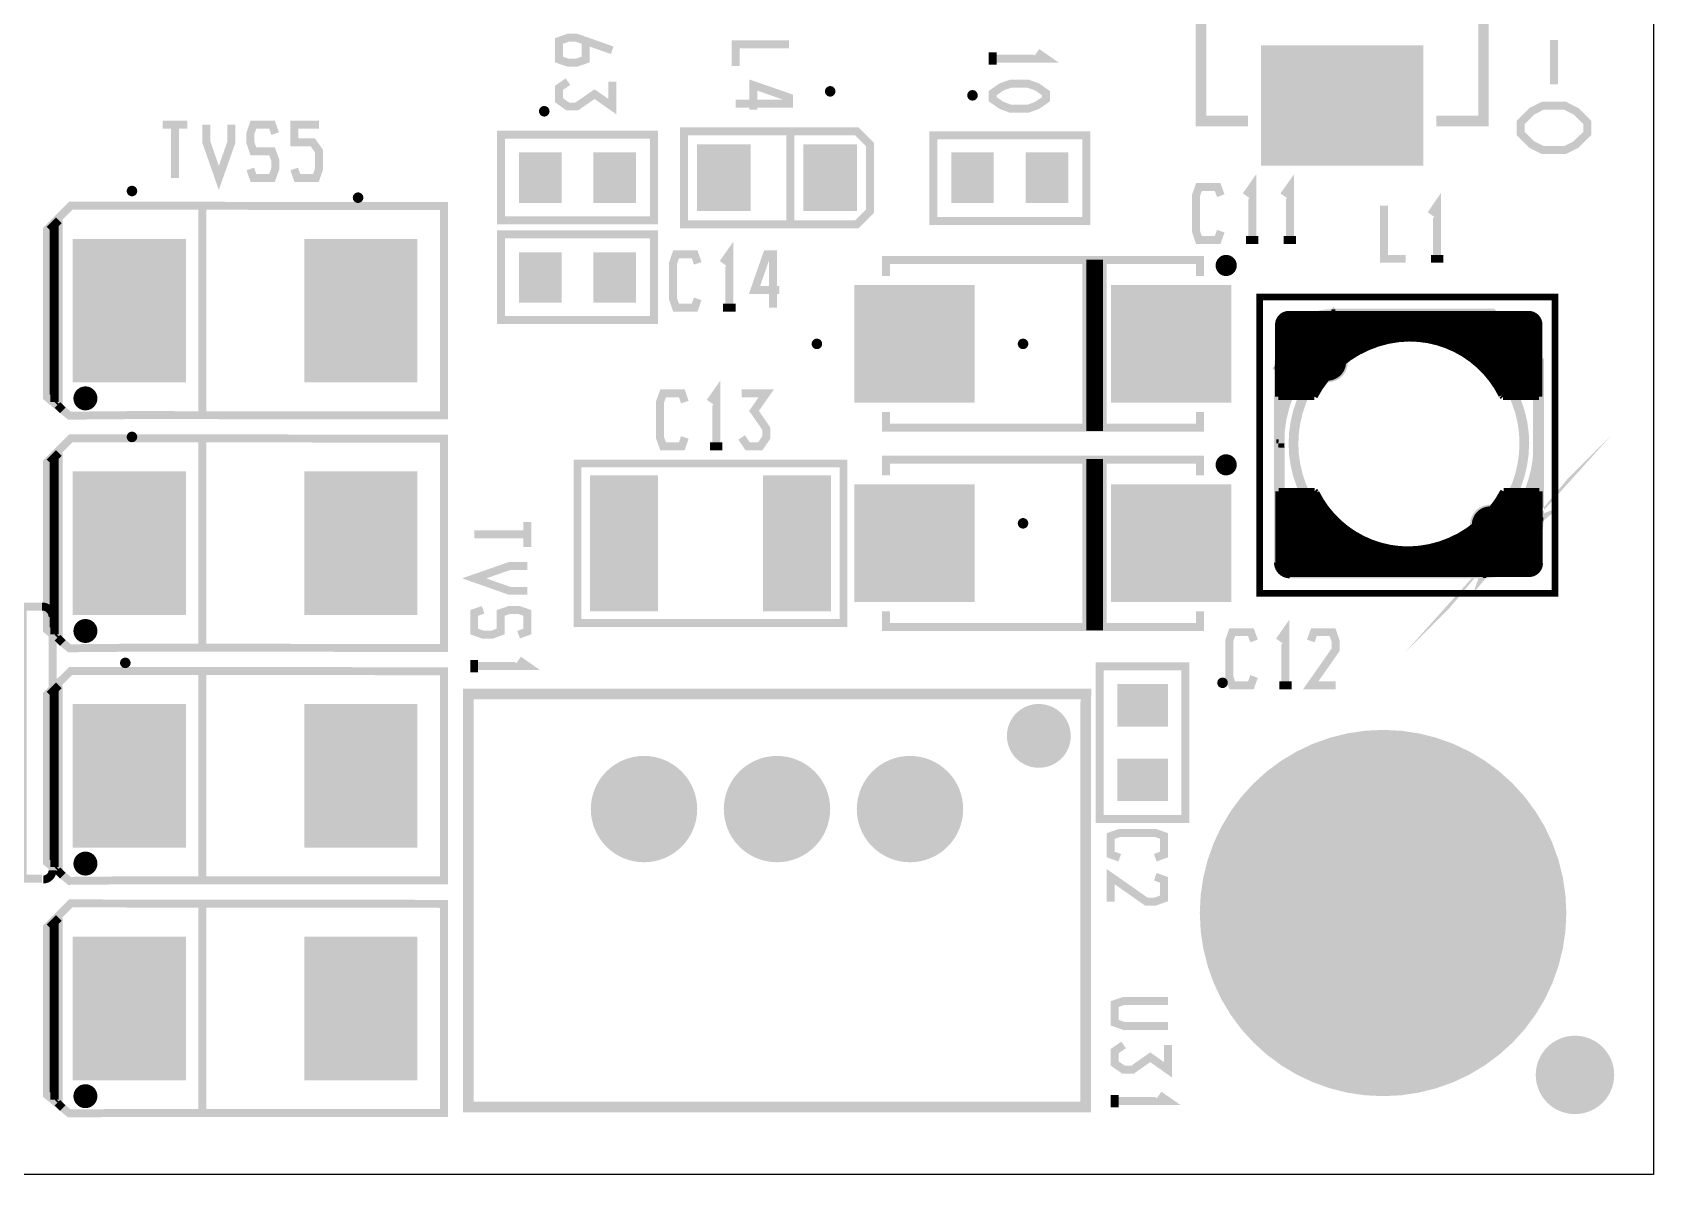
# Model space of a CAD drawing. Extents: x 0 to 115, y 0 to 65.
# Drawn here: x 84.2 to 115.17, y 0 to 21.83 of the extents above; entities that cross this region are included whole.
import ezdxf

# ---------------------------------------------------------------- set-up
doc = ezdxf.new("R2010")
doc.units = 0
doc.header["$MEASUREMENT"] = 0
doc.layers.get('0').update_dxf_attribs({"linetype": 'CONTINUOUS'})
for name, color, linetype in [('22-305-0_DRD', 7, 'CONTINUOUS'), ('22-305-0_SMT', 254, 'CONTINUOUS'), ('22-305-0_SST', 1, 'CONTINUOUS'), ('THRUHOLE_TAP', 12, 'CONTINUOUS')]:
    doc.layers.add(name, color=color, linetype=linetype)

# ---------------------------------------------------------------- blocks, each defined once
blk = doc.blocks.new('RECTANGLE_1')
blk.add_solid([(0.4826, 0.4064), (0.4826, -0.4064), (-0.4826, 0.4064), (-0.4826, -0.4064)])
blk = doc.blocks.new('RECTANGLE_2')
blk.add_solid([(0.4064, 0.4826), (0.4064, -0.4826), (-0.4064, 0.4826), (-0.4064, -0.4826)])
blk = doc.blocks.new('RECTANGLE_3')
blk.add_solid([(1.14935, 1.12522), (1.14935, -1.12522), (-1.14935, 1.12522), (-1.14935, -1.12522)])
blk = doc.blocks.new('RECTANGLE_4')
blk.add_solid([(0.6477, 1.30048), (0.6477, -1.30048), (-0.6477, 1.30048), (-0.6477, -1.30048)])
blk = doc.blocks.new('RECTANGLE_7')
blk.add_solid([(0.51308, 0.63627), (0.51308, -0.63627), (-0.51308, 0.63627), (-0.51308, -0.63627)])
blk = doc.blocks.new('ROUND_8')
at = {"const_width": 3.50012}
blk.add_lwpolyline([(-1.75006, 0, 1), (1.75006, 0, 1)], format="xyb", close=True, dxfattribs=at)
blk = doc.blocks.new('RECTANGLE_9')
blk.add_solid([(1.5494, 1.14935), (1.5494, -1.14935), (-1.5494, 1.14935), (-1.5494, -1.14935)])
blk = doc.blocks.new('RECTANGLE_29')
blk.add_solid([(1.0795, 1.3716), (1.0795, -1.3716), (-1.0795, 1.3716), (-1.0795, -1.3716)])
blk = doc.blocks.new('ROUND_36')
at = {"const_width": 1.016}
blk.add_lwpolyline([(-0.508, 0, 1), (0.508, 0, 1)], format="xyb", close=True, dxfattribs=at)
blk = doc.blocks.new('ROUND_49')
at = {"const_width": 0.7493}
blk.add_lwpolyline([(-0.37465, 0, 1), (0.37465, 0, 1)], format="xyb", close=True, dxfattribs=at)
blk = doc.blocks.new('ROUND_53')
at = {"const_width": 0.10033}
blk.add_lwpolyline([(-0.050164, 0, 1), (0.050164, 0, 1)], format="xyb", close=True, dxfattribs=at)
blk = doc.blocks.new('ROUND_23')
at = {"const_width": 1.75006}
blk.add_lwpolyline([(-0.87503, 0, 1), (0.87503, 0, 1)], format="xyb", close=True, dxfattribs=at)
blk = doc.blocks.new('ROUND_22')
at = {"const_width": 0.54991}
blk.add_lwpolyline([(-0.274954, 0, 1), (0.274954, 0, 1)], format="xyb", close=True, dxfattribs=at)

msp = doc.modelspace()

# ---------------------------------------------------------------- linework, layer by layer
at = {"layer": '22-305-0_DRD'}
for p, q in [((115.16614, 64.99352), (115.16614, 0)), ((115.16614, 0), (3.175, 0))]:
    msp.add_line(p, q, dxfattribs=at)
at = {"layer": '22-305-0_SMT', "const_width": 0.127}
for points in [[(108.19892, 16.44142, 0.4142136), (108.0008, 16.2433)], [(112.9792, 16.2433, 0.4142136), (112.78108, 16.44142)], [(110.49, 15.98422, 0.2736465), (108.6866, 14.86662)], [(112.268, 14.89202, 0.2845461), (110.5027, 15.98422)], [(108.71962, 13.03274, 0.2845461), (110.48492, 11.94054)], [(110.49762, 11.94054, 0.2733631), (112.30102, 13.05814)], [(108.00842, 11.684, 0.4142136), (108.20654, 11.48588)], [(112.7887, 11.48334, 0.4142136), (112.98936, 11.684)]]:
    msp.add_lwpolyline(points, format="xyb", dxfattribs=at)
for points in [[(108.1024, 16.41602), (108.1024, 14.86662)], [(112.776, 16.44142), (108.204, 16.44142), (108.19892, 16.44142)], [(108.2167, 16.44142), (108.2167, 14.86662)], [(108.331, 16.44142), (108.331, 14.86662)], [(108.4453, 16.44142), (108.4453, 14.86662)], [(108.5596, 16.44142), (108.5596, 14.86662)], [(108.6739, 16.44142), (108.6739, 14.86662)], [(108.7882, 16.44142), (108.7882, 15.03934)], [(108.9025, 16.44142), (108.9025, 15.19682)], [(109.0168, 16.44142), (109.0168, 15.3289)], [(109.1311, 16.44142), (109.1311, 15.4432)], [(109.2454, 16.44142), (109.2454, 15.53972)], [(109.3597, 16.44142), (109.3597, 15.62354)], [(109.474, 16.44142), (109.474, 15.69466)], [(109.5883, 16.44142), (109.5883, 15.75816)], [(109.7026, 16.44142), (109.7026, 15.8115)], [(109.8169, 16.44142), (109.8169, 15.85722)], [(109.9312, 16.44142), (109.9312, 15.89532)], [(110.0455, 16.44142), (110.0455, 15.9258)], [(110.1598, 16.44142), (110.1598, 15.9512)], [(110.2741, 16.44142), (110.2741, 15.96898)], [(110.3884, 16.44142), (110.3884, 15.97914)], [(110.5027, 16.44142), (110.5027, 15.98422)], [(110.617, 16.44142), (110.617, 15.98168)], [(110.7313, 16.44142), (110.7313, 15.97152)], [(110.8456, 16.44142), (110.8456, 15.95374)], [(110.9599, 16.44142), (110.9599, 15.93088)], [(111.0742, 16.44142), (111.0742, 15.9004)], [(111.1885, 16.44142), (111.1885, 15.8623)], [(111.3028, 16.44142), (111.3028, 15.81404)], [(111.4171, 16.44142), (111.4171, 15.7607)], [(111.5314, 16.44142), (111.5314, 15.69466)], [(111.6457, 16.44142), (111.6457, 15.61846)], [(111.76, 16.44142), (111.76, 15.5321)], [(111.8743, 16.44142), (111.8743, 15.4305)], [(111.9886, 16.44142), (111.9886, 15.30858)], [(112.1029, 16.44142), (112.1029, 15.1638)], [(112.2172, 16.44142), (112.2172, 14.986)], [(112.3315, 16.44142), (112.3315, 14.86662)], [(112.4458, 16.44142), (112.4458, 14.86662)], [(112.5601, 16.44142), (112.5601, 14.86662)], [(112.6744, 16.44142), (112.6744, 14.86662)], [(112.78108, 16.44142), (112.776, 16.44136)], [(112.7887, 16.44142), (112.7887, 14.86662)], [(112.903, 16.39824), (112.903, 14.86662)], [(108.0008, 16.2433), (108.00086, 16.23822)], [(108.0008, 16.23822), (108.0008, 14.86662)], [(112.9792, 16.22552), (108.0008, 16.22552)], [(112.9792, 16.11122), (108.0008, 16.11122)], [(112.9538, 16.33982), (108.0262, 16.33982)], [(112.9792, 16.2433), (112.9792, 16.23822)], [(112.9792, 16.23822), (112.9792, 14.86662)], [(112.9792, 15.99692), (108.0008, 15.99692)], [(109.88802, 15.88262), (108.0008, 15.88262)], [(109.60862, 15.76832), (108.0008, 15.76832)], [(110.5027, 15.98422), (110.49, 15.98422)], [(112.9792, 15.88262), (111.12754, 15.88262)], [(112.9792, 15.76832), (111.39932, 15.76832)], [(109.40542, 15.65402), (108.0008, 15.65402)], [(109.2454, 15.53972), (108.0008, 15.53972)], [(109.11332, 15.42542), (108.0008, 15.42542)], [(112.9792, 15.65402), (111.5949, 15.65402)], [(112.9792, 15.53972), (111.74984, 15.53972)], [(112.9792, 15.42542), (111.87938, 15.42542)], [(108.99902, 15.31112), (108.0008, 15.31112)], [(108.89996, 15.19682), (108.0008, 15.19682)], [(112.9792, 15.31112), (111.98606, 15.31112)], [(112.9792, 15.19682), (112.08004, 15.19682)], [(108.81614, 15.08252), (108.0008, 15.08252)], [(108.74248, 14.96822), (108.0008, 14.96822)], [(108.6866, 14.86662), (108.0008, 14.86662)], [(112.9792, 15.08252), (112.15878, 15.08252)], [(112.9792, 14.96822), (112.22736, 14.96822)], [(112.268, 14.89202), (112.2934, 14.86662)], [(112.9792, 14.86662), (112.2934, 14.86662)], [(108.00842, 13.05814), (108.00842, 11.68654)], [(108.69422, 13.05814), (108.00842, 13.05814)], [(108.76026, 12.95654), (108.00842, 12.95654)], [(108.11002, 13.05814), (108.11002, 11.50874)], [(108.22432, 13.05814), (108.22432, 11.48334)], [(108.33862, 13.05814), (108.33862, 11.48334)], [(108.45292, 13.05814), (108.45292, 11.48334)], [(108.56722, 13.05814), (108.56722, 11.48334)], [(108.68152, 13.05814), (108.68152, 11.48334)], [(108.69422, 13.05814), (108.71962, 13.03274)], [(112.98682, 12.95654), (112.2426, 12.95654)], [(112.98682, 13.05814), (112.30102, 13.05814)], [(112.33912, 13.05814), (112.33912, 11.48334)], [(112.45342, 13.05814), (112.45342, 11.48334)], [(112.56772, 13.05814), (112.56772, 11.48334)], [(112.68202, 13.05814), (112.68202, 11.48334)], [(112.79632, 13.05814), (112.79632, 11.48334)], [(112.91062, 13.05814), (112.91062, 11.52652)], [(112.98682, 13.05814), (112.98682, 11.68654), (112.98682, 11.684)], [(108.82884, 12.84224), (108.00842, 12.84224)], [(108.90758, 12.72794), (108.00842, 12.72794)], [(108.79582, 12.89558), (108.79582, 11.48334)], [(108.91012, 12.7254), (108.91012, 11.48334)], [(112.98682, 12.72794), (112.08512, 12.72794)], [(112.11052, 12.75842), (112.11052, 11.48334)], [(112.98682, 12.84224), (112.17148, 12.84224)], [(112.22482, 12.92352), (112.22482, 11.48334)], [(108.99902, 12.61364), (108.00842, 12.61364)], [(109.10824, 12.49934), (108.00842, 12.49934)], [(109.23778, 12.38504), (108.00842, 12.38504)], [(109.02442, 12.58824), (109.02442, 11.48334)], [(109.13872, 12.4714), (109.13872, 11.48334)], [(109.25302, 12.37234), (109.25302, 11.48334)], [(112.98682, 12.38504), (111.74222, 12.38504)], [(111.76762, 12.40536), (111.76762, 11.48334)], [(112.98682, 12.49934), (111.8743, 12.49934)], [(111.88192, 12.50442), (111.88192, 11.48334)], [(112.98682, 12.61364), (111.9886, 12.61364)], [(111.99622, 12.62126), (111.99622, 11.48334)], [(109.39018, 12.27074), (108.00842, 12.27074)], [(109.58576, 12.15644), (108.00842, 12.15644)], [(109.85754, 12.04214), (108.00842, 12.04214)], [(109.36732, 12.28852), (109.36732, 11.48334)], [(109.48162, 12.21486), (109.48162, 11.48334)], [(109.59592, 12.1539), (109.59592, 11.48334)], [(109.71022, 12.10056), (109.71022, 11.48334)], [(109.82452, 12.05484), (109.82452, 11.48334)], [(109.93882, 12.01674), (109.93882, 11.48334)], [(111.08182, 12.03706), (111.08182, 11.48334)], [(112.98682, 12.04214), (111.09706, 12.04214)], [(111.19612, 12.0777), (111.19612, 11.48334)], [(111.31042, 12.12342), (111.31042, 11.48334)], [(112.98682, 12.15644), (111.379, 12.15644)], [(111.42472, 12.1793), (111.42472, 11.48334)], [(111.53902, 12.24534), (111.53902, 11.48334)], [(112.98682, 12.27074), (111.57966, 12.27074)], [(111.65332, 12.319), (111.65332, 11.48334)], [(112.98682, 11.92784), (108.00842, 11.92784)], [(112.98682, 11.81354), (108.00842, 11.81354)], [(110.05312, 11.9888), (110.05312, 11.48334)], [(110.16742, 11.96594), (110.16742, 11.48334)], [(110.28172, 11.9507), (110.28172, 11.48334)], [(110.39602, 11.94308), (110.39602, 11.48334)], [(110.49762, 11.94054), (110.48492, 11.94054)], [(110.51032, 11.94054), (110.51032, 11.48334)], [(110.62462, 11.94816), (110.62462, 11.48334)], [(110.73892, 11.96086), (110.73892, 11.48334)], [(110.85322, 11.97864), (110.85322, 11.48334)], [(110.96752, 12.00404), (110.96752, 11.48334)], [(108.00842, 11.68654), (108.0084, 11.684)], [(112.98682, 11.69924), (108.00842, 11.69924)], [(112.96142, 11.58494), (108.03382, 11.58494)], [(112.78362, 11.48334), (108.21162, 11.48334), (108.20654, 11.48334)], [(112.78362, 11.48334), (112.7887, 11.48328)]]:
    msp.add_lwpolyline(points, dxfattribs=at)
at = {"layer": '22-305-0_SST'}
for points, const_width in [([(107.42168, 20.13458), (106.52252, 20.13458), (106.52252, 28.22702), (107.42168, 28.22702)], 0.20066), ([(111.01832, 28.12542), (111.91748, 28.12542), (111.91748, 20.13458), (111.01832, 20.13458)], 0.20066), ([(94.76994, 21.66366), (94.76994, 21.30806), (94.59976, 21.24964), (94.43212, 21.24964), (94.26194, 21.30806), (94.26194, 21.66366), (94.43212, 21.72462), (94.59976, 21.72462), (95.27794, 21.48586)], 0.1524), ([(97.6376, 21.18614), (97.6376, 21.60016), (98.6536, 21.60016)], 0.1524), ([(113.26368, 20.83562), (113.26368, 21.68398)], 0.1524), ([(102.54488, 21.209), (102.54488, 21.44776)], 0.1524), ([(102.54488, 21.32838), (103.56088, 21.32838), (103.3907, 21.44776)], 0.1524), ([(94.43212, 20.88642), (94.26194, 20.76704), (94.26194, 20.53082), (94.43212, 20.41144), (94.59976, 20.41144), (94.94012, 20.64766), (95.27794, 20.41144), (95.27794, 20.88642)], 0.1524), ([(97.97542, 20.34794), (97.97542, 20.82038), (98.6536, 20.58416), (98.6536, 20.46478), (97.6376, 20.46478)], 0.1524), ([(102.54488, 20.66798), (102.71506, 20.78736), (102.8827, 20.84578), (103.22306, 20.84578), (103.3907, 20.78736), (103.56088, 20.66798), (103.56088, 20.5486), (103.3907, 20.43176), (103.22306, 20.3708), (102.8827, 20.3708), (102.71506, 20.43176), (102.54488, 20.5486), (102.54488, 20.66798)], 0.1524), ([(112.62868, 20.10918), (112.8395, 20.32), (113.05032, 20.42668), (113.4745, 20.42668), (113.68532, 20.32), (113.89868, 20.10918), (113.89868, 19.89582), (113.68532, 19.685), (113.4745, 19.57832), (113.05032, 19.57832), (112.8395, 19.685), (112.62868, 19.89582), (112.62868, 20.10918)], 0.1524), ([(87.16518, 20.06346), (86.6902, 20.06346)], 0.1524), ([(86.92642, 19.04746), (86.92642, 20.06346)], 0.1524), ([(88.00338, 20.06346), (88.00338, 19.72564), (87.76462, 19.04746), (87.5284, 19.72564), (87.5284, 20.06346)], 0.1524), ([(88.84158, 19.89328), (88.78062, 20.06346), (88.42502, 20.06346), (88.3666, 19.89328), (88.3666, 19.72564), (88.42502, 19.55546), (88.78062, 19.55546), (88.84158, 19.38528), (88.84158, 19.21764), (88.78062, 19.04746), (88.42502, 19.04746), (88.3666, 19.21764)], 0.1524), ([(89.2048, 19.21764), (89.26322, 19.04746), (89.61882, 19.04746), (89.67978, 19.21764), (89.67978, 19.55546), (89.5604, 19.72564), (89.2048, 19.72564), (89.2048, 20.06346), (89.67978, 20.06346)], 0.1524), ([(96.0755, 19.8755), (93.1545, 19.8755), (93.1545, 18.2372), (96.0755, 18.2372), (96.0755, 19.8755)], 0.1524), ([(100.203, 19.685), (100.203, 18.415), (99.949, 18.161), (96.647, 18.161), (96.647, 19.939), (99.949, 19.939), (100.203, 19.685)], 0.1524), ([(98.679, 19.939), (98.679, 18.161)], 0.1524), ([(101.4095, 18.2245), (104.3305, 18.2245), (104.3305, 19.8628), (101.4095, 19.8628), (101.4095, 18.2245)], 0.1524), ([(106.90098, 18.02892), (106.84002, 17.85874), (106.48442, 17.85874), (106.426, 18.02892), (106.426, 18.7071), (106.48442, 18.87474), (106.84002, 18.87474), (106.90098, 18.7071)], 0.1524), ([(107.50042, 17.85874), (107.50042, 18.87474), (107.38358, 18.7071)], 0.1524), ([(108.22178, 17.85874), (108.22178, 18.87474), (108.1024, 18.7071)], 0.1524), ([(86.07044, 14.51356), (90.424, 14.51102), (92.0623, 14.51102), (92.0623, 18.50898), (84.9376, 18.5166), (84.4804, 18.0594), (84.4804, 14.859), (84.9122, 14.5034), (86.07044, 14.51356)], 0.1524), ([(110.43158, 17.5006), (110.01502, 17.5006), (110.01502, 18.5166)], 0.1524), ([(111.03102, 17.5006), (111.03102, 18.5166), (110.91418, 18.34642)], 0.1524), ([(84.709, 18.2372), (84.5312, 18.0594)], 0.1524), ([(84.709, 18.2372), (84.709, 14.732)], 0.1524), ([(87.4522, 14.5542), (87.4522, 18.4912)], 0.1524), ([(84.5312, 18.0594), (84.5312, 14.859), (84.6836, 14.732), (84.7344, 14.6558), (84.7852, 14.605)], 0.1524), ([(84.709, 17.99844), (84.5312, 17.99844)], 0.1524), ([(84.709, 18.1356), (84.6074, 18.1356)], 0.1524), ([(84.6328, 18.161), (84.6328, 14.77518)], 0.1524), ([(96.0755, 17.9705), (93.1545, 17.9705), (93.1545, 16.3322), (96.0755, 16.3322), (96.0755, 17.9705)], 0.1524), ([(84.709, 17.86128), (84.5312, 17.86128)], 0.1524), ([(84.709, 17.72412), (84.5312, 17.72412)], 0.1524), ([(84.709, 17.58696), (84.5312, 17.58696)], 0.1524), ([(96.91116, 16.73606), (96.85274, 16.56842), (96.49714, 16.56842), (96.43872, 16.73606), (96.43872, 17.41424), (96.49714, 17.58442), (96.85274, 17.58442), (96.91116, 17.41424)], 0.1524), ([(97.51314, 16.56842), (97.51314, 17.58442), (97.39376, 17.41424)], 0.1524), ([(98.47072, 16.90624), (97.99574, 16.90624), (98.23196, 17.58442), (98.35134, 17.58442), (98.35134, 16.56842)], 0.1524), ([(107.6198, 17.85874), (107.38358, 17.85874)], 0.1524), ([(108.33862, 17.85874), (108.1024, 17.85874)], 0.1524), ([(84.709, 17.4498), (84.5312, 17.4498)], 0.1524), ([(84.709, 17.31264), (84.5312, 17.31264)], 0.1524), ([(106.50474, 17.17548), (106.50474, 17.4752), (100.50526, 17.4752), (100.50526, 17.17548)], 0.1524), ([(104.648, 17.4625), (104.3305, 17.4625), (104.3305, 14.2875)], 0.1524), ([(104.648, 17.40662), (104.3305, 17.40662)], 0.1524), ([(104.648, 17.26946), (104.3305, 17.26946)], 0.1524), ([(104.4321, 17.4625), (104.4321, 14.2875)], 0.1524), ([(104.56926, 17.4625), (104.56926, 14.2875)], 0.1524), ([(104.648, 17.4625), (104.648, 14.2875)], 0.1524), ([(107.12704, 17.35074), (106.88066, 17.35074)], 0.1524), ([(107.05592, 17.4879), (106.95178, 17.4879)], 0.1524), ([(106.97972, 17.49806), (106.97972, 17.25168)], 0.1524), ([(107.11688, 17.42694), (107.11688, 17.32026)], 0.1524), ([(111.1504, 17.5006), (110.91418, 17.5006)], 0.1524), ([(84.709, 17.17548), (84.5312, 17.17548)], 0.1524), ([(84.709, 17.03832), (84.5312, 17.03832)], 0.1524), ([(104.648, 17.1323), (104.3305, 17.1323)], 0.1524), ([(104.648, 16.99514), (104.3305, 16.99514)], 0.1524), ([(84.709, 16.90116), (84.5312, 16.90116)], 0.1524), ([(84.709, 16.764), (84.5312, 16.764)], 0.1524), ([(104.648, 16.85798), (104.3305, 16.85798)], 0.1524), ([(104.648, 16.72082), (104.3305, 16.72082)], 0.1524), ([(107.6452, 16.77162), (107.6452, 11.10742), (113.284, 11.10742), (113.284, 16.77162), (107.6452, 16.77162)], 0.127), ([(84.709, 16.62684), (84.5312, 16.62684)], 0.1524), ([(84.709, 16.48968), (84.5312, 16.48968)], 0.1524), ([(84.709, 16.35252), (84.5312, 16.35252)], 0.1524), ([(97.63252, 16.56842), (97.39376, 16.56842)], 0.1524), ([(104.648, 16.58366), (104.3305, 16.58366)], 0.1524), ([(104.648, 16.4465), (104.3305, 16.4465)], 0.1524), ([(108.5088, 14.89202), (107.99572, 15.4051), (108.57738, 15.89024), (109.05998, 16.46936), (109.57306, 15.95374)], 0.1524), ([(109.05998, 16.44396), (109.05744, 16.43888), (108.58754, 15.87754), (108.02366, 15.4051), (108.02112, 15.4051), (108.01604, 15.42034), (108.03636, 15.42796)], 0.1524), ([(109.51464, 15.9639), (109.05998, 16.41856), (108.5977, 15.86484), (108.04398, 15.40256), (108.50118, 14.9479)], 0.1524), ([(109.03458, 16.42872), (108.57484, 15.8877), (108.60024, 15.86484), (109.07268, 16.43126), (109.08538, 16.4592)], 0.1524), ([(109.08538, 16.4592), (109.01426, 16.4617)], 0.1524), ([(109.05998, 16.44396), (109.01426, 16.44396)], 0.1524), ([(109.03458, 16.42872), (109.01429, 16.42809)], 0.1524), ([(112.06734, 16.4211), (109.05998, 16.4211), (109.05998, 16.4719), (112.0902, 16.4719)], 0.1524), ([(109.3343, 16.17726), (109.34954, 16.14678), (109.474, 16.20774), (109.51718, 16.22806), (109.56036, 16.24584), (109.60354, 16.26362), (109.64672, 16.27886), (109.6899, 16.29664), (109.73562, 16.30934), (109.78134, 16.32458), (109.82706, 16.33728), (109.87278, 16.34998), (109.9185, 16.36268), (109.96422, 16.37284), (110.10392, 16.39824), (110.15218, 16.40586), (110.20044, 16.41094), (110.2487, 16.41856), (110.49254, 16.42872), (110.62716, 16.42618), (110.71352, 16.41856), (110.75924, 16.41602), (110.80242, 16.41094), (111.05642, 16.36522), (111.09706, 16.35506), (111.14024, 16.34236), (111.3028, 16.2941), (111.3409, 16.27886), (111.38154, 16.26362), (111.41964, 16.24838), (111.53648, 16.19758), (111.54918, 16.22806), (111.51108, 16.24584), (111.43234, 16.27886), (111.39424, 16.2941), (111.3536, 16.30934), (111.31296, 16.32458), (111.14786, 16.37538), (111.10722, 16.38554), (111.06404, 16.3957), (111.02086, 16.40586), (110.97768, 16.41602), (110.89386, 16.43126), (110.84814, 16.43634), (110.80496, 16.44396), (110.76178, 16.44904), (110.71606, 16.45158), (110.62716, 16.4592), (110.49254, 16.46174), (110.24616, 16.44904), (110.19536, 16.44396), (110.1471, 16.43888), (110.09884, 16.43126), (109.86262, 16.383), (109.8169, 16.3703), (109.77118, 16.35506), (109.72546, 16.34236), (109.67974, 16.32712), (109.54766, 16.27632), (109.50448, 16.25854), (109.4613, 16.23822), (109.3343, 16.17726)], 0.1524), ([(112.5855, 14.9987), (112.5855, 14.9479), (112.99444, 14.9479), (112.99444, 15.55242), (112.0902, 16.4719), (111.51616, 16.4719), (111.51616, 16.02486), (111.58474, 15.9893), (111.63808, 15.95882), (111.79048, 15.8623), (111.83874, 15.82928), (111.98098, 15.71752), (112.0267, 15.67688), (112.06988, 15.63624), (112.11306, 15.5956), (112.1537, 15.55242), (112.19434, 15.50924), (112.23498, 15.46352), (112.31118, 15.37208), (112.34674, 15.32382), (112.47882, 15.12062), (112.50676, 15.06982), (112.53724, 15.01648), (112.56264, 14.9606), (112.60836, 14.98346), (112.55248, 15.09522), (112.522, 15.14856), (112.38738, 15.3543), (112.35182, 15.40256), (112.14862, 15.6337), (112.10544, 15.67434), (112.05972, 15.71752), (112.014, 15.75816), (111.96574, 15.79626), (111.91748, 15.83436), (111.76762, 15.94104), (111.71682, 15.97406), (111.66348, 16.00454), (111.61014, 16.03502), (111.5695, 16.05534), (111.5695, 16.4211), (112.06734, 16.4211), (112.9411, 15.5321), (112.9411, 14.9987), (112.5855, 14.9987)], 0.1524), ([(84.709, 16.21536), (84.5312, 16.21536)], 0.1524), ([(84.709, 16.0782), (84.5312, 16.0782)], 0.1524), ([(104.648, 16.30934), (104.3305, 16.30934)], 0.1524), ([(104.648, 16.17218), (104.3305, 16.17218)], 0.1524), ([(104.648, 16.03502), (104.3305, 16.03502)], 0.1524), ([(84.709, 15.94104), (84.5312, 15.94104)], 0.1524), ([(84.709, 15.80388), (84.5312, 15.80388)], 0.1524), ([(104.648, 15.89786), (104.3305, 15.89786)], 0.1524), ([(104.648, 15.7607), (104.3305, 15.7607)], 0.1524), ([(108.00588, 15.38224), (108.03128, 15.38986), (108.5977, 15.8623), (108.57738, 15.89024), (108.01604, 15.42034)], 0.1524), ([(109.13364, 15.30604), (109.1565, 15.33144), (108.5977, 15.89024), (108.57484, 15.86484), (109.13364, 15.30604)], 0.1524), ([(109.14634, 15.71498), (109.17174, 15.7353), (109.18444, 15.7226)], 0.1524), ([(109.1692, 15.71244), (109.14888, 15.73784)], 0.1524), ([(109.18444, 15.7226), (109.17174, 15.7353)], 0.1524), ([(84.709, 15.66672), (84.5312, 15.66672)], 0.1524), ([(84.709, 15.52956), (84.5312, 15.52956)], 0.1524), ([(104.648, 15.62354), (104.3305, 15.62354)], 0.1524), ([(104.648, 15.48638), (104.3305, 15.48638)], 0.1524), ([(107.99318, 11.69416), (107.99318, 15.4051), (108.04398, 15.4051), (108.04652, 11.684)], 0.1524), ([(108.00334, 15.44828), (108.0055, 15.38221)], 0.1524), ([(108.01858, 15.45082), (108.01963, 15.40503)], 0.1524), ([(108.03636, 15.45082), (108.03662, 15.42797)], 0.1524), ([(112.9411, 15.5321), (112.9411, 12.53744), (112.99444, 12.53744), (112.99444, 15.55242)], 0.1524), ([(84.709, 15.3924), (84.5312, 15.3924)], 0.1524), ([(84.709, 15.25524), (84.5312, 15.25524)], 0.1524), ([(84.709, 15.11808), (84.5312, 15.11808)], 0.1524), ([(97.26676, 13.91666), (97.26676, 14.93266), (97.14738, 14.76248)], 0.1524), ([(104.648, 15.34922), (104.3305, 15.34922)], 0.1524), ([(104.648, 15.21206), (104.3305, 15.21206)], 0.1524), ([(108.3183, 15.12062), (108.29036, 15.13586)], 0.1524), ([(84.709, 14.98092), (84.5312, 14.98092)], 0.1524), ([(84.709, 14.84376), (84.54898, 14.84376)], 0.1524), ([(85.34146, 14.91996), (85.09, 14.91996)], 0.1524), ([(85.1662, 14.97584), (85.1662, 14.68882)], 0.1524), ([(85.30336, 14.95806), (85.30336, 14.7066)], 0.1524), ([(96.66478, 14.08684), (96.60636, 13.91666), (96.25076, 13.91666), (96.1898, 14.08684), (96.1898, 14.76248), (96.25076, 14.93266), (96.60636, 14.93266), (96.66478, 14.76248)], 0.1524), ([(97.74936, 14.08684), (97.8662, 13.91666), (98.10496, 13.91666), (98.2218, 14.08684), (98.2218, 14.25448), (97.98558, 14.59484), (98.2218, 14.93266), (97.74936, 14.93266)], 0.1524), ([(104.648, 15.0749), (104.3305, 15.0749)], 0.1524), ([(104.648, 14.93774), (104.3305, 14.93774)], 0.1524), ([(104.648, 14.80058), (104.3305, 14.80058)], 0.1524), ([(84.709, 14.732), (84.6836, 14.7066)], 0.1524), ([(84.6836, 14.7066), (84.7852, 14.605)], 0.1524), ([(85.35924, 14.7828), (85.07222, 14.7828)], 0.1524), ([(106.50474, 14.57452), (106.50474, 14.2748), (100.50526, 14.2748), (100.50526, 14.57452)], 0.1524), ([(104.648, 14.66342), (104.3305, 14.66342)], 0.1524), ([(104.648, 14.52626), (104.3305, 14.52626)], 0.1524), ([(104.648, 14.3891), (104.3305, 14.3891)], 0.1524), ([(104.648, 14.2875), (104.3305, 14.2875)], 0.1524), ([(86.07044, 10.06856), (90.424, 10.06602), (92.0623, 10.06602), (92.0623, 14.06398), (84.9376, 14.0716), (84.4804, 13.6144), (84.4804, 10.414), (84.9122, 10.0584), (86.07044, 10.06856)], 0.1524), ([(87.4522, 10.1092), (87.4522, 14.0462)], 0.1524), ([(97.3836, 13.91666), (97.14738, 13.91666)], 0.1524), ([(108.0008, 13.97254), (108.03636, 13.97), (108.03636, 13.97508)], 0.1524), ([(111.92764, 11.49858), (111.93018, 11.50112), (112.40008, 12.065), (112.38738, 12.0523), (112.41024, 12.0777), (111.85144, 12.63396), (111.82858, 12.6111), (112.38738, 12.0523)], 0.1524), ([(112.98428, 13.97), (112.95126, 13.97254), (112.93856, 13.72616), (112.9284, 13.62964), (112.92078, 13.58138), (112.89538, 13.44168), (112.88268, 13.39596), (112.87252, 13.35024), (112.84712, 13.2588), (112.83188, 13.21308), (112.81664, 13.1699), (112.78616, 13.081), (112.76838, 13.03782), (112.73028, 12.95146), (112.66932, 12.827), (112.6998, 12.81176), (112.76076, 12.93876), (112.78108, 12.98194), (112.79886, 13.02512), (112.84966, 13.1572), (112.8649, 13.20292), (112.8776, 13.24864), (112.89284, 13.29436), (112.903, 13.34008), (112.9538, 13.57884), (112.96142, 13.6271), (112.97158, 13.72362), (112.98428, 13.97)], 0.1524), ([(84.709, 13.7922), (84.5312, 13.6144)], 0.1524), ([(84.5312, 13.6144), (84.5312, 10.414), (84.6836, 10.287), (84.7344, 10.2108), (84.7852, 10.16)], 0.1524), ([(84.709, 13.55344), (84.5312, 13.55344)], 0.1524), ([(84.709, 13.6906), (84.6074, 13.6906)], 0.1524), ([(84.6328, 13.716), (84.6328, 10.33018)], 0.1524), ([(84.709, 13.7922), (84.709, 10.287)], 0.1524), ([(99.695, 10.922), (99.695, 13.589), (94.615, 13.589), (94.615, 10.541), (99.695, 10.541), (99.695, 10.922)], 0.1524), ([(106.50474, 13.36548), (106.50474, 13.6652), (100.50526, 13.6652), (100.50526, 13.36548)], 0.1524), ([(104.648, 13.6525), (104.3305, 13.6525), (104.3305, 10.4775)], 0.1524), ([(104.648, 13.59662), (104.3305, 13.59662)], 0.1524), ([(104.4321, 13.6525), (104.4321, 10.4775)], 0.1524), ([(104.56926, 13.6525), (104.56926, 10.4775)], 0.1524), ([(104.648, 13.6525), (104.648, 10.4775)], 0.1524), ([(107.05592, 13.6779), (106.95178, 13.6779)], 0.1524), ([(106.97972, 13.68806), (106.97972, 13.44168)], 0.1524), ([(107.11688, 13.61694), (107.11688, 13.51026)], 0.1524), ([(84.709, 13.41628), (84.5312, 13.41628)], 0.1524), ([(84.709, 13.27912), (84.5312, 13.27912)], 0.1524), ([(104.648, 13.45946), (104.3305, 13.45946)], 0.1524), ([(104.648, 13.3223), (104.3305, 13.3223)], 0.1524), ([(107.12704, 13.54074), (106.88066, 13.54074)], 0.1524), ([(84.709, 13.14196), (84.5312, 13.14196)], 0.1524), ([(84.709, 13.0048), (84.5312, 13.0048)], 0.1524), ([(104.648, 13.18514), (104.3305, 13.18514)], 0.1524), ([(104.648, 13.04798), (104.3305, 13.04798)], 0.1524), ([(108.42752, 12.95146), (108.00334, 12.95146), (108.00334, 11.6967)], 0.1524), ([(111.47044, 11.97864), (111.9251, 11.52398), (112.38738, 12.07516), (112.9411, 12.53998), (112.48644, 12.99464)], 0.1524), ([(112.47628, 13.05052), (112.98936, 12.53744), (112.41278, 12.05484), (112.38738, 12.07516), (111.91494, 11.50874), (111.90478, 11.4808)], 0.1524), ([(84.709, 12.86764), (84.5312, 12.86764)], 0.1524), ([(84.709, 12.73048), (84.5312, 12.73048)], 0.1524), ([(104.648, 12.91082), (104.3305, 12.91082)], 0.1524), ([(104.648, 12.77366), (104.3305, 12.77366)], 0.1524), ([(104.648, 12.6365), (104.3305, 12.6365)], 0.1524), ([(108.03636, 11.68146), (108.03636, 12.91844), (108.4072, 12.91844)], 0.1524), ([(112.26038, 12.62634), (112.23498, 12.64666)], 0.1524), ([(112.25784, 12.6492), (112.23752, 12.6238)], 0.1524), ([(112.98174, 12.5603), (112.9538, 12.55014), (112.38992, 12.0777), (112.41024, 12.0523), (112.97158, 12.51966), (112.95126, 12.51204)], 0.1524), ([(84.709, 12.59332), (84.5312, 12.59332)], 0.1524), ([(84.709, 12.45616), (84.5312, 12.45616)], 0.1524), ([(84.709, 12.319), (84.5312, 12.319)], 0.1524), ([(93.65742, 11.99388), (93.65742, 12.46886)], 0.1524), ([(104.648, 12.49934), (104.3305, 12.49934)], 0.1524), ([(104.648, 12.36218), (104.3305, 12.36218)], 0.1524), ([(111.9505, 11.51382), (111.94288, 11.4935), (112.41278, 12.05484), (112.40008, 12.065), (112.96396, 12.5349), (112.9665, 12.53744)], 0.1524), ([(112.95126, 12.49172), (112.95105, 12.51203)], 0.1524), ([(112.96904, 12.49172), (112.96799, 12.53751)], 0.1524), ([(112.98428, 12.49172), (112.98195, 12.56031)], 0.1524), ([(84.709, 12.18184), (84.5312, 12.18184)], 0.1524), ([(84.709, 12.04468), (84.5312, 12.04468)], 0.1524), ([(92.64142, 12.23264), (93.65742, 12.23264)], 0.1524), ([(104.648, 12.22502), (104.3305, 12.22502)], 0.1524), ([(104.648, 12.08786), (104.3305, 12.08786)], 0.1524), ([(112.41278, 12.05484), (111.92764, 11.47318), (111.41456, 11.98626), (111.45266, 12.00658)], 0.1524), ([(111.81334, 12.20724), (111.83874, 12.22756)], 0.1524), ([(111.8362, 12.2047), (111.81842, 12.2301)], 0.1524), ([(84.709, 11.90752), (84.5312, 11.90752)], 0.1524), ([(84.709, 11.77036), (84.5312, 11.77036)], 0.1524), ([(104.648, 11.9507), (104.3305, 11.9507)], 0.1524), ([(104.648, 11.81354), (104.3305, 11.81354)], 0.1524), ([(107.99318, 11.6967), (108.00334, 11.6967)], 0.1524), ([(108.2167, 11.4808), (109.50956, 11.4808), (109.50956, 11.87704), (109.47654, 11.87704), (109.47654, 11.51382), (108.204, 11.51382)], 0.1524), ([(109.4867, 11.8618), (109.50194, 11.89228)], 0.1524), ([(111.65332, 11.76528), (111.63808, 11.79576)], 0.1524), ([(84.709, 11.6332), (84.5312, 11.6332)], 0.1524), ([(84.709, 11.49604), (84.5312, 11.49604)], 0.1524), ([(93.65742, 11.15568), (93.3196, 11.15568), (92.64142, 11.39444), (93.3196, 11.63066), (93.65742, 11.63066)], 0.1524), ([(104.648, 11.67638), (104.3305, 11.67638)], 0.1524), ([(104.648, 11.53922), (104.3305, 11.53922)], 0.1524), ([(104.648, 11.40206), (104.3305, 11.40206)], 0.1524), ([(108.21924, 11.52398), (111.92764, 11.52398), (111.92764, 11.47064), (108.21924, 11.47064)], 0.1524), ([(110.49254, 11.51382), (110.49254, 11.4808)], 0.1524), ([(110.49254, 11.51382), (110.49762, 11.51382)], 0.1524), ([(110.49254, 11.4808), (110.49762, 11.4808)], 0.1524), ([(111.90478, 11.4808), (111.97336, 11.47848)], 0.1524), ([(111.92764, 11.49858), (111.97336, 11.49753)], 0.1524), ([(111.9505, 11.51382), (111.97336, 11.51355)], 0.1524), ([(84.709, 11.35888), (84.5312, 11.35888)], 0.1524), ([(84.709, 11.22172), (84.5312, 11.22172)], 0.1524), ([(84.709, 11.08456), (84.5312, 11.08456)], 0.1524), ([(104.648, 11.2649), (104.3305, 11.2649)], 0.1524), ([(104.648, 11.12774), (104.3305, 11.12774)], 0.1524), ([(84.38896, 5.65404), (84.02066, 5.65404), (84.02066, 10.85596), (84.38896, 10.85596)], 0.1524), ([(84.709, 10.9474), (84.5312, 10.9474)], 0.1524), ([(84.709, 10.81024), (84.5312, 10.81024)], 0.1524), ([(93.48978, 10.31748), (93.65742, 10.37844), (93.65742, 10.73404), (93.48978, 10.79246), (93.3196, 10.79246), (93.14942, 10.73404), (93.14942, 10.37844), (92.98178, 10.31748), (92.8116, 10.31748), (92.64142, 10.37844), (92.64142, 10.73404), (92.8116, 10.79246)], 0.1524), ([(106.50474, 10.76452), (106.50474, 10.4648), (100.50526, 10.4648), (100.50526, 10.76452)], 0.1524), ([(104.648, 10.99058), (104.3305, 10.99058)], 0.1524), ([(104.648, 10.85342), (104.3305, 10.85342)], 0.1524), ([(84.709, 10.67308), (84.5312, 10.67308)], 0.1524), ([(84.709, 10.53592), (84.5312, 10.53592)], 0.1524), ([(84.58962, 10.6553), (84.58962, 5.8166)], 0.1524), ([(85.34146, 10.47496), (85.09, 10.47496)], 0.1524), ([(85.1662, 10.53084), (85.1662, 10.24382)], 0.1524), ([(85.30336, 10.51306), (85.30336, 10.2616)], 0.1524), ([(104.648, 10.71626), (104.3305, 10.71626)], 0.1524), ([(104.648, 10.5791), (104.3305, 10.5791)], 0.1524), ([(104.648, 10.4775), (104.3305, 10.4775)], 0.1524), ([(108.13542, 9.34974), (108.13542, 10.36574), (108.01858, 10.1981)], 0.1524), ([(84.709, 10.39876), (84.54898, 10.39876)], 0.1524), ([(84.709, 10.287), (84.6836, 10.2616)], 0.1524), ([(84.6836, 10.2616), (84.7852, 10.16)], 0.1524), ([(85.35924, 10.3378), (85.07222, 10.3378)], 0.1524), ([(107.53598, 9.51992), (107.47502, 9.34974), (107.11942, 9.34974), (107.061, 9.51992), (107.061, 10.1981), (107.11942, 10.36574), (107.47502, 10.36574), (107.53598, 10.1981)], 0.1524), ([(109.093, 9.34974), (108.61802, 9.34974), (109.093, 10.02792), (109.093, 10.1981), (109.03458, 10.36574), (108.67898, 10.36574), (108.61802, 10.1981)], 0.1524), ([(92.64142, 9.59866), (92.64142, 9.83488)], 0.1524), ([(92.64142, 9.71804), (93.65742, 9.71804), (93.48978, 9.83488)], 0.1524), ([(86.07044, 5.62356), (90.424, 5.62102), (92.0623, 5.62102), (92.0623, 9.61898), (84.9376, 9.6266), (84.4804, 9.1694), (84.4804, 5.969), (84.9122, 5.6134), (86.07044, 5.62356)], 0.1524), ([(87.4522, 5.6642), (87.4522, 9.6012)], 0.1524), ([(104.5845, 9.7155), (104.5845, 6.7945), (106.2228, 6.7945), (106.2228, 9.7155), (104.5845, 9.7155)], 0.1524), ([(84.709, 9.3472), (84.5312, 9.1694)], 0.1524), ([(84.709, 9.2456), (84.6074, 9.2456)], 0.1524), ([(84.6328, 9.271), (84.6328, 5.88518)], 0.1524), ([(84.709, 9.3472), (84.709, 5.842)], 0.1524), ([(108.2548, 9.34974), (108.01858, 9.34974)], 0.1524), ([(84.5312, 9.1694), (84.5312, 5.969), (84.6836, 5.842), (84.7344, 5.7658), (84.7852, 5.715)], 0.1524), ([(84.709, 9.10844), (84.5312, 9.10844)], 0.1524), ([(84.709, 8.97128), (84.5312, 8.97128)], 0.1524), ([(104.32034, 8.98398), (104.32542, 9.18464), (92.52966, 9.18464), (92.52966, 1.29032), (104.32034, 1.29032), (104.32034, 8.98398)], 0.20066), ([(103.44404, 8.89508), (103.44404, 7.874)], 0.20066), ([(84.709, 8.83412), (84.5312, 8.83412)], 0.1524), ([(84.709, 8.69696), (84.5312, 8.69696)], 0.1524), ([(103.89616, 8.58266), (102.95382, 8.58266)], 0.20066), ([(103.76916, 8.76046), (103.08082, 8.76046)], 0.20066), ([(103.08336, 8.763), (103.08336, 8.00608)], 0.20066), ([(103.2637, 8.86714), (103.2637, 7.8994)], 0.20066), ([(103.62184, 8.85444), (103.62184, 7.91464)], 0.20066), ([(103.80218, 8.72744), (103.80218, 8.04164)], 0.20066), ([(84.709, 8.5598), (84.5312, 8.5598)], 0.1524), ([(84.709, 8.42264), (84.5312, 8.42264)], 0.1524), ([(84.709, 8.28548), (84.5312, 8.28548)], 0.1524), ([(103.93426, 8.40232), (102.91572, 8.40232)], 0.20066), ([(84.709, 8.14832), (84.5312, 8.14832)], 0.1524), ([(84.709, 8.01116), (84.5312, 8.01116)], 0.1524), ([(103.90886, 8.22198), (102.94112, 8.22198)], 0.20066), ([(103.80472, 8.04164), (103.04526, 8.04164)], 0.20066), ([(84.709, 7.874), (84.5312, 7.874)], 0.1524), ([(84.709, 7.73684), (84.5312, 7.73684)], 0.1524), ([(84.709, 7.59968), (84.5312, 7.59968)], 0.1524), ([(84.709, 7.46252), (84.5312, 7.46252)], 0.1524), ([(84.709, 7.32536), (84.5312, 7.32536)], 0.1524), ([(84.709, 7.1882), (84.5312, 7.1882)], 0.1524), ([(84.709, 7.05104), (84.5312, 7.05104)], 0.1524), ([(84.709, 6.91388), (84.5312, 6.91388)], 0.1524), ([(84.709, 6.77672), (84.5312, 6.77672)], 0.1524), ([(84.709, 6.63956), (84.5312, 6.63956)], 0.1524), ([(84.709, 6.5024), (84.5312, 6.5024)], 0.1524), ([(104.97058, 6.05536), (104.8004, 6.11632), (104.8004, 6.47192), (104.97058, 6.53034), (105.64876, 6.53034), (105.8164, 6.47192), (105.8164, 6.11632), (105.64876, 6.05536)], 0.1524), ([(84.709, 6.36524), (84.5312, 6.36524)], 0.1524), ([(84.709, 6.22808), (84.5312, 6.22808)], 0.1524), ([(84.709, 6.09092), (84.5312, 6.09092)], 0.1524), ([(84.709, 5.95376), (84.54898, 5.95376)], 0.1524), ([(84.709, 5.842), (84.6836, 5.8166)], 0.1524), ([(84.6836, 5.8166), (84.7852, 5.715)], 0.1524), ([(85.35924, 5.8928), (85.07222, 5.8928)], 0.1524), ([(85.34146, 6.02996), (85.09, 6.02996)], 0.1524), ([(85.1662, 6.08584), (85.1662, 5.79882)], 0.1524), ([(85.30336, 6.06806), (85.30336, 5.8166)], 0.1524), ([(104.8004, 5.21716), (104.8004, 5.69214), (105.47858, 5.21716), (105.64876, 5.21716), (105.8164, 5.27812), (105.8164, 5.63372), (105.64876, 5.69214)], 0.1524), ([(86.07044, 1.17856), (90.424, 1.17602), (92.0623, 1.17602), (92.0623, 5.17398), (84.9376, 5.1816), (84.4804, 4.7244), (84.4804, 1.524), (84.9122, 1.1684), (86.07044, 1.17856)], 0.1524), ([(84.709, 4.9022), (84.5312, 4.7244)], 0.1524), ([(84.709, 4.9022), (84.709, 1.397)], 0.1524), ([(87.4522, 1.2192), (87.4522, 5.1562)], 0.1524), ([(84.5312, 4.7244), (84.5312, 1.524), (84.6836, 1.397), (84.7344, 1.3208), (84.7852, 1.27)], 0.1524), ([(84.709, 4.66344), (84.5312, 4.66344)], 0.1524), ([(84.709, 4.8006), (84.6074, 4.8006)], 0.1524), ([(84.6328, 4.826), (84.6328, 1.44018)], 0.1524), ([(84.709, 4.52628), (84.5312, 4.52628)], 0.1524), ([(84.709, 4.38912), (84.5312, 4.38912)], 0.1524), ([(84.709, 4.25196), (84.5312, 4.25196)], 0.1524), ([(84.709, 4.1148), (84.5312, 4.1148)], 0.1524), ([(84.709, 3.97764), (84.5312, 3.97764)], 0.1524), ([(84.709, 3.84048), (84.5312, 3.84048)], 0.1524), ([(84.709, 3.70332), (84.5312, 3.70332)], 0.1524), ([(84.709, 3.56616), (84.5312, 3.56616)], 0.1524), ([(84.709, 3.429), (84.5312, 3.429)], 0.1524), ([(84.709, 3.29184), (84.5312, 3.29184)], 0.1524), ([(84.709, 3.15468), (84.5312, 3.15468)], 0.1524), ([(105.89006, 2.84226), (105.04424, 2.84226), (104.87406, 2.90322), (104.87406, 3.25882), (105.04424, 3.31724), (105.89006, 3.31724)], 0.1524), ([(84.709, 3.01752), (84.5312, 3.01752)], 0.1524), ([(84.709, 2.88036), (84.5312, 2.88036)], 0.1524), ([(84.709, 2.7432), (84.5312, 2.7432)], 0.1524), ([(84.709, 2.60604), (84.5312, 2.60604)], 0.1524), ([(84.709, 2.46888), (84.5312, 2.46888)], 0.1524), ([(105.04424, 2.47904), (104.87406, 2.35966), (104.87406, 2.12344), (105.04424, 2.00406), (105.21442, 2.00406), (105.55224, 2.24282), (105.89006, 2.00406), (105.89006, 2.47904)], 0.1524), ([(84.709, 2.33172), (84.5312, 2.33172)], 0.1524), ([(84.709, 2.19456), (84.5312, 2.19456)], 0.1524), ([(84.709, 2.0574), (84.5312, 2.0574)], 0.1524), ([(84.709, 1.92024), (84.5312, 1.92024)], 0.1524), ([(84.709, 1.78308), (84.5312, 1.78308)], 0.1524), ([(84.709, 1.64592), (84.5312, 1.64592)], 0.1524), ([(84.709, 1.50876), (84.54898, 1.50876)], 0.1524), ([(85.34146, 1.58496), (85.09, 1.58496)], 0.1524), ([(85.1662, 1.64084), (85.1662, 1.35382)], 0.1524), ([(85.30336, 1.62306), (85.30336, 1.3716)], 0.1524), ([(104.87406, 1.28524), (104.87406, 1.52146)], 0.1524), ([(104.87406, 1.40462), (105.89006, 1.40462), (105.72242, 1.52146)], 0.1524), ([(84.709, 1.397), (84.6836, 1.3716)], 0.1524), ([(84.6836, 1.3716), (84.7852, 1.27)], 0.1524), ([(85.35924, 1.4478), (85.07222, 1.4478)], 0.1524)]:
    msp.add_lwpolyline(points, dxfattribs=dict(at, const_width=const_width))
for points, const_width in [([(107.00512, 17.5006, 0.4142136), (106.87812, 17.3736)], 0.1524), ([(106.87812, 17.3736, 0.4142136), (107.00512, 17.2466)], 0.1524), ([(107.12958, 17.3736, 0.4142136), (107.00512, 17.49806)], 0.1524), ([(107.00512, 17.24914, 0.4142136), (107.12958, 17.3736)], 0.1524), ([(109.01426, 16.46174, 0.4142136), (108.0008, 15.44828)], 0.1524), ([(109.01426, 16.44396, 0.4142136), (108.02112, 15.45082)], 0.1524), ([(109.01426, 16.42872, 0.4142136), (108.03636, 15.45082)], 0.1524), ([(110.49254, 16.1925, 0.1658024), (109.13475, 15.72953)], 0.1524), ([(110.49508, 16.15948, 0.162099), (109.18413, 15.72301)], 0.1524), ([(112.71504, 13.97, 0.4142136), (110.49254, 16.1925)], 0.1524), ([(112.68202, 13.97254, 0.4142136), (110.49508, 16.15948)], 0.1524), ([(109.21746, 15.52956, 0.195625), (109.13667, 15.72816)], 0.1524), ([(109.21746, 15.52956, 0.1823273), (109.14723, 15.71576)], 0.1524), ([(109.51464, 15.9639, 0.0490987), (109.14885, 15.73787)], 0.1524), ([(109.57306, 15.95374, 0.0546362), (109.17041, 15.71085)], 0.1524), ([(109.25048, 15.52956, 0.1810764), (109.17303, 15.73642)], 0.1524), ([(109.25048, 15.52956, 0.1664177), (109.18441, 15.72257)], 0.1524), ([(108.93298, 15.24762, 0.4142136), (109.21492, 15.52956)], 0.1524), ([(108.93552, 15.2146, 0.4142136), (109.25048, 15.52956)], 0.1524), ([(108.93552, 15.24762, 0.4142136), (109.21746, 15.52956)], 0.1524), ([(108.29036, 15.13586, 0.1222351), (108.00228, 13.97508)], 0.1524), ([(108.3183, 15.12062, 0.1220701), (108.0344, 13.97508)], 0.1524), ([(108.73486, 15.3289, 0.1658023), (108.27237, 13.97254)], 0.1524), ([(108.74248, 15.28064, 0.1620988), (108.30611, 13.97)], 0.1524), ([(108.73486, 15.3289, 0.0503602), (108.50118, 14.9479)], 0.1524), ([(108.74248, 15.28064, 0.0518214), (108.51054, 14.89121)], 0.1524), ([(108.73486, 15.3289, 0.1989124), (108.93552, 15.24578)], 0.1524), ([(108.73486, 15.3289, 0.1972575), (108.93298, 15.24758)], 0.1524), ([(108.74248, 15.28064, 0.1664185), (108.93552, 15.21456)], 0.1524), ([(108.74248, 15.28064, 0.1664185), (108.93552, 15.21456)], 0.1524), ([(85.217, 14.986, 0.4142136), (85.0646, 14.8336)], 0.1524), ([(85.0646, 14.8336, 0.4142136), (85.217, 14.6812)], 0.1524), ([(85.3694, 14.8336, 0.4142136), (85.217, 14.986)], 0.1524), ([(85.217, 14.6812, 0.4142136), (85.3694, 14.8336)], 0.1524), ([(108.27258, 13.97254, 0.4142136), (110.49254, 11.75258)], 0.1524), ([(108.3056, 13.97, 0.4142136), (110.49254, 11.78306)], 0.1524), ([(112.24514, 12.6619, 0.1620988), (112.68151, 13.97254)], 0.1524), ([(112.25022, 12.61364, 0.1658023), (112.71271, 13.97)], 0.1524), ([(107.00512, 13.6906, 0.4142136), (106.87812, 13.5636)], 0.1524), ([(106.87812, 13.5636, 0.4142136), (107.00512, 13.4366)], 0.1524), ([(107.12958, 13.5636, 0.4142136), (107.00512, 13.68806)], 0.1524), ([(107.00512, 13.43914, 0.4142136), (107.12958, 13.5636)], 0.1524), ([(108.42752, 12.95146, 0.167703), (109.50159, 11.89155)], 0.1524), ([(112.23498, 12.64666, 0.0537042), (112.47774, 13.04984)], 0.1524), ([(112.26038, 12.62634, 0.049028), (112.48737, 12.99418)], 0.1524), ([(108.4072, 12.91844, 0.165513), (109.48634, 11.86105)], 0.1524), ([(112.0521, 12.72794, 0.4142136), (111.73714, 12.41298)], 0.1524), ([(112.0521, 12.72794, 0.4142136), (111.73714, 12.41298)], 0.1524), ([(112.0521, 12.69492, 0.4142136), (111.77016, 12.41298)], 0.1524), ([(112.0521, 12.69492, 0.4142136), (111.77016, 12.41298)], 0.1524), ([(112.24514, 12.6619, 0.1664185), (112.0521, 12.72798)], 0.1524), ([(112.25784, 12.6492, 0.1810765), (112.0521, 12.72623)], 0.1524), ([(112.25022, 12.61364, 0.1972575), (112.0521, 12.69496)], 0.1524), ([(112.23752, 12.6238, 0.1823268), (112.0521, 12.69374)], 0.1524), ([(111.73714, 12.41298, 0.166418), (111.80321, 12.21996)], 0.1524), ([(111.73714, 12.41298, 0.1797111), (111.8135, 12.20738)], 0.1524), ([(111.77016, 12.41298, 0.1972573), (111.85147, 12.21489)], 0.1524), ([(111.77016, 12.41298, 0.1807943), (111.83929, 12.22804)], 0.1524), ([(111.97336, 11.47826, 0.4142136), (112.98682, 12.49172)], 0.1524), ([(111.97336, 11.51382, 0.4142136), (112.95126, 12.49172)], 0.1524), ([(111.97336, 11.49604, 0.4142136), (112.96904, 12.49172)], 0.1524), ([(110.49254, 11.78306, 0.1642444), (111.81807, 12.23055)], 0.1524), ([(110.49254, 11.75004, 0.1639215), (111.8374, 12.20312)], 0.1524), ([(111.45266, 12.00658, 0.0471364), (111.80302, 12.22015)], 0.1524), ([(111.47044, 11.97864, 0.0505339), (111.85104, 12.21538)], 0.1524), ([(107.99318, 11.6967, 0.4142136), (108.21924, 11.47064)], 0.1524), ([(108.00334, 11.6967, 0.4107693), (108.2167, 11.4808)], 0.1524), ([(110.49762, 11.51382, 0.1218501), (111.638, 11.79592)], 0.1524), ([(110.49762, 11.4808, 0.1216548), (111.65288, 11.76611)], 0.1524), ([(108.03636, 11.68146, 0.3663079), (108.204, 11.51382)], 0.1524), ([(108.04652, 11.684, 0.3928793), (108.21924, 11.52398)], 0.1524), ([(84.58962, 10.6553, 0.4142136), (84.38896, 10.85596)], 0.1524), ([(85.217, 10.541, 0.4142136), (85.0646, 10.3886)], 0.1524), ([(85.3694, 10.3886, 0.4142136), (85.217, 10.541)], 0.1524), ([(85.0646, 10.3886, 0.4142136), (85.217, 10.2362)], 0.1524), ([(85.217, 10.2362, 0.4142136), (85.3694, 10.3886)], 0.1524), ([(103.42626, 8.89508, 0.4142136), (102.91572, 8.38454)], 0.20066), ([(103.93426, 8.38454, 0.4142136), (103.42626, 8.89254)], 0.20066), ([(102.91572, 8.38454, 0.4142136), (103.42626, 7.874)], 0.20066), ([(103.42626, 7.874, 0.4142136), (103.9368, 8.38454)], 0.20066), ([(84.41182, 5.6388, 0.4059874), (84.58962, 5.8166)], 0.1524), ([(85.217, 6.096, 0.4142136), (85.0646, 5.9436)], 0.1524), ([(85.0646, 5.9436, 0.4142136), (85.217, 5.7912)], 0.1524), ([(85.3694, 5.9436, 0.4142136), (85.217, 6.096)], 0.1524), ([(85.217, 5.7912, 0.4142136), (85.3694, 5.9436)], 0.1524), ([(85.217, 1.651, 0.4142136), (85.0646, 1.4986)], 0.1524), ([(85.0646, 1.4986, 0.4142136), (85.217, 1.3462)], 0.1524), ([(85.3694, 1.4986, 0.4142136), (85.217, 1.651)], 0.1524), ([(85.217, 1.3462, 0.4142136), (85.3694, 1.4986)], 0.1524)]:
    msp.add_lwpolyline(points, format="xyb", dxfattribs=dict(at, const_width=const_width))

# ---------------------------------------------------------------- block references
at = {"layer": '22-305-0_SMT'}
for name, p in [('RECTANGLE_9', (109.22, 20.42922)), ('RECTANGLE_2', (93.9038, 19.05)), ('RECTANGLE_2', (95.3262, 19.05)), ('RECTANGLE_7', (97.409, 19.05)), ('RECTANGLE_7', (99.441, 19.05)), ('RECTANGLE_2', (102.1588, 19.05)), ('RECTANGLE_2', (103.5812, 19.05)), ('RECTANGLE_29', (86.0552, 16.51)), ('RECTANGLE_29', (90.4748, 16.51)), ('RECTANGLE_2', (93.9038, 17.145)), ('RECTANGLE_2', (95.3262, 17.145)), ('RECTANGLE_3', (101.0539, 15.875)), ('RECTANGLE_3', (105.95356, 15.875)), ('RECTANGLE_29', (86.0552, 12.065)), ('RECTANGLE_29', (90.4748, 12.065)), ('RECTANGLE_4', (95.504, 12.065)), ('RECTANGLE_4', (98.806, 12.065)), ('RECTANGLE_3', (101.0539, 12.065)), ('RECTANGLE_3', (105.95356, 12.065)), ('RECTANGLE_1', (105.41, 8.9662)), ('RECTANGLE_29', (86.0552, 7.62)), ('RECTANGLE_29', (90.4748, 7.62)), ('ROUND_8', (109.99978, 4.99872)), ('ROUND_36', (95.885, 6.985)), ('ROUND_36', (98.425, 6.985)), ('ROUND_36', (100.965, 6.985)), ('RECTANGLE_1', (105.41, 7.5438)), ('RECTANGLE_29', (86.0552, 3.175)), ('RECTANGLE_29', (90.4748, 3.175)), ('ROUND_49', (113.665, 1.905))]:
    msp.add_blockref(name, p, dxfattribs=at)
at = {"layer": 'THRUHOLE_TAP'}
for name, p in [('ROUND_53', (99.441, 20.701)), ('ROUND_53', (102.1588, 20.6248)), ('ROUND_53', (93.98, 20.32)), ('ROUND_53', (86.106, 18.796)), ('ROUND_53', (90.424, 18.669)), ('ROUND_53', (99.187, 15.875)), ('ROUND_53', (103.124, 15.875)), ('ROUND_53', (86.106, 14.097)), ('ROUND_53', (103.124, 12.446)), ('ROUND_53', (85.979, 9.779)), ('ROUND_53', (106.934, 9.398)), ('ROUND_22', (95.885, 6.985)), ('ROUND_22', (98.425, 6.985)), ('ROUND_22', (100.965, 6.985)), ('ROUND_23', (109.99978, 4.99872))]:
    msp.add_blockref(name, p, dxfattribs=at)

doc.saveas('drawing.dxf')
